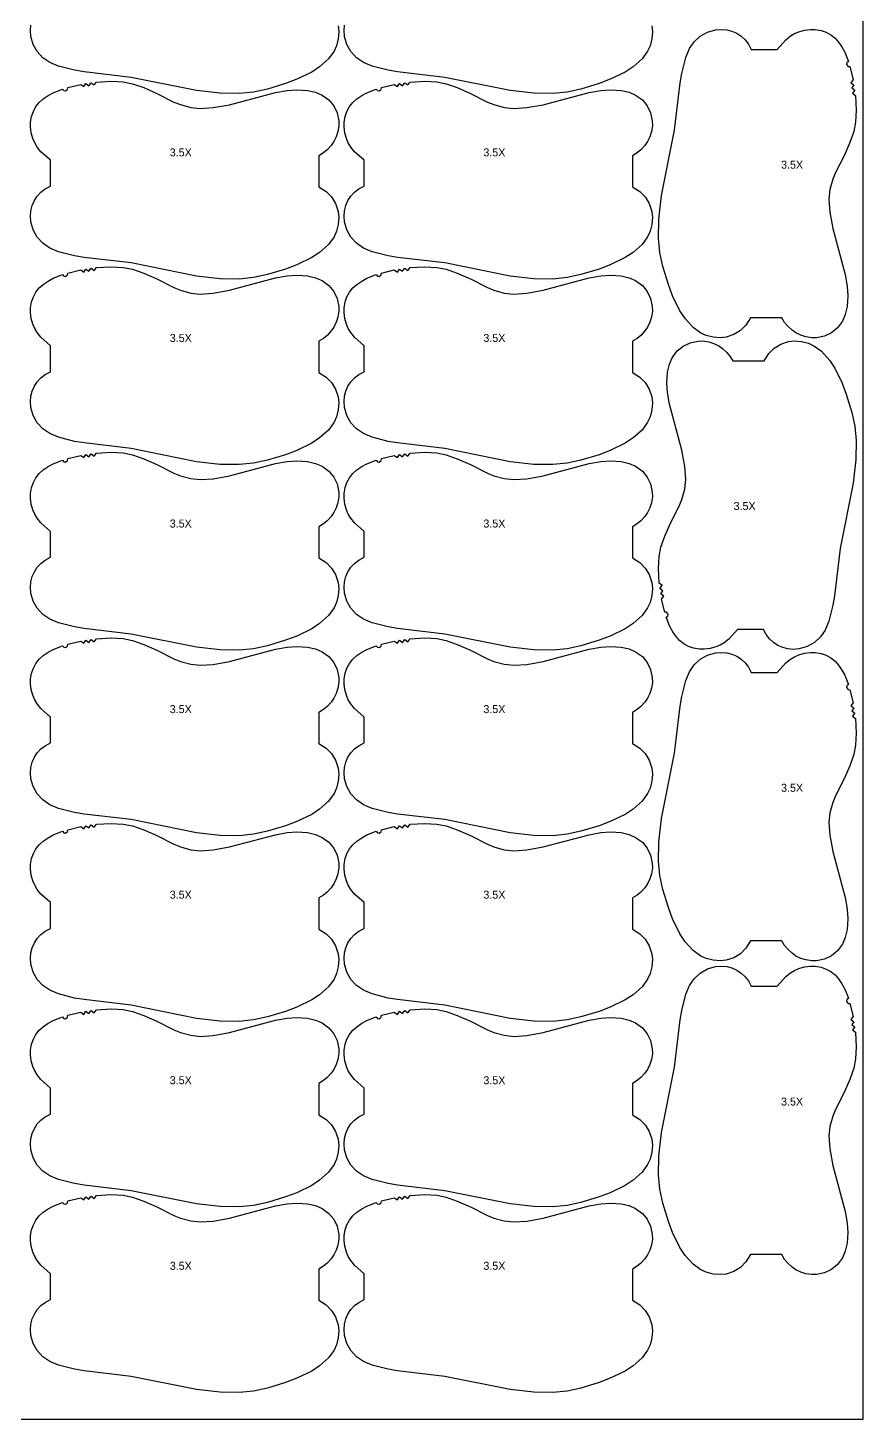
# Model space of a CAD drawing. Extents: x 0 to 1100, y -23 to 2000.
# Drawn here: x 473 to 1100, y 0 to 1043 of the extents above; entities that cross this region are included whole.
import ezdxf

# ---------------------------------------------------------------- set-up
doc = ezdxf.new("R2010")
doc.units = 0
for name, color, linetype in [('BORDER', 7, 'CONTINUOUS'), ('SIZE_3_5', 9, 'CONTINUOUS'), ('TEXT_LABELS', 7, 'CONTINUOUS')]:
    doc.layers.add(name, color=color, linetype=linetype)

msp = doc.modelspace()

# ---------------------------------------------------------------- linework, layer by layer
at = {"layer": 'BORDER', "color": 7, "linetype": 'CONTINUOUS'}
msp.add_lwpolyline([(0, 0), (1100, 0), (1100, 2000), (0, 2000)], close=True, dxfattribs=at)
at = {"layer": 'SIZE_3_5', "color": 9, "linetype": 'CONTINUOUS'}
for points in [[(706.2618, 1044.7299), (706.7089, 1040.2981), (706.2948, 1034.9681), (704.9319, 1029.7962), (703.1145, 1025.7247), (698.9628, 1019.9467), (692.3376, 1013.9861), (686.391, 1010.05), (675.1373, 1004.6352), (666.8032, 1001.4613), (653.1366, 997.3491), (642.6729, 995.0943), (632.0326, 993.98), (617.7646, 994.2185), (600.038, 996.2068), (551.0651, 1006.0862), (515.6261, 1010.2615), (508.5863, 1011.4305), (496.4897, 1014.5305), (489.9142, 1017.269), (484.7958, 1020.8296), (480.5687, 1025.4101), (477.4771, 1030.821), (475.7677, 1036.8106), (475.434, 1041.2559), (475.7784, 1045.2514)], [(941.4788, 1044.7299), (941.9259, 1040.2981), (941.5118, 1034.9681), (940.1489, 1029.7962), (938.3315, 1025.7247), (934.1798, 1019.9467), (927.5546, 1013.9861), (921.608, 1010.05), (910.3543, 1004.6352), (902.0202, 1001.4613), (888.3536, 997.3491), (877.8899, 995.0943), (867.2496, 993.98), (852.9816, 994.2185), (835.255, 996.2068), (786.2821, 1006.0862), (750.8431, 1010.2615), (743.8033, 1011.4305), (731.7067, 1014.5305), (725.1312, 1017.269), (720.0128, 1020.8296), (715.7857, 1025.4101), (712.6941, 1030.821), (710.9847, 1036.8106), (710.651, 1041.2559), (710.9954, 1045.2514)]]:
    msp.add_lwpolyline(points, dxfattribs=at)
for points in [[(1088.8998, 1017.9572), (1087.7933, 1017.0832), (1087.5385, 1015.6963), (1088.67, 1014.2348), (1090.0764, 1014.1342), (1092.4025, 1004.412), (1090.7956, 1002.0994), (1093.0953, 1000.4728), (1091.4179, 998.2065), (1093.6753, 996.515), (1091.9513, 994.2808), (1094.1752, 992.5464), (1094.8402, 981.4608), (1094.3312, 972.5589), (1092.8998, 965.5747), (1089.9443, 957.1585), (1085.6571, 947.3506), (1079.1739, 934.6343), (1077.1954, 929.6622), (1075.1058, 921.9155), (1074.3073, 914.8298), (1074.9514, 905.0486), (1077.1871, 892.7626), (1086.3837, 858.283), (1087.9321, 849.4991), (1088.4142, 842.3823), (1087.9178, 834.3722), (1086.5311, 828.2929), (1084.3971, 823.3931), (1080.7398, 818.3491), (1076.2969, 814.6451), (1071.0851, 812.1368), (1064.9811, 810.8947), (1061.4146, 810.8629), (1057.0016, 811.4926), (1053.1759, 812.6913), (1049.5834, 814.4735), (1046.6427, 816.4934), (1043.3682, 819.516), (1041.1126, 822.2797), (1038.9366, 825.8184), (1015.5864, 825.8184), (1012.0724, 820.3428), (1008.0188, 816.2237), (1003.0952, 813.1783), (997.1669, 811.2661), (992.7351, 810.819), (987.4051, 811.2331), (982.2332, 812.596), (978.1617, 814.4134), (972.3837, 818.5651), (966.4231, 825.1903), (962.487, 831.1369), (957.0722, 842.3906), (953.8983, 850.7247), (949.7861, 864.3913), (947.5313, 874.855), (946.417, 885.4953), (946.6555, 899.7633), (948.6438, 917.4899), (958.5232, 966.4628), (962.6985, 1001.9018), (963.8675, 1008.9416), (966.9675, 1021.0382), (969.706, 1027.6137), (973.2666, 1032.7321), (977.8471, 1036.9592), (983.258, 1040.0508), (989.2476, 1041.7602), (993.6929, 1042.0939), (997.6884, 1041.7495), (1001.5793, 1040.7756), (1005.2555, 1039.1751), (1008.6069, 1036.9729), (1011.5358, 1034.235), (1013.9734, 1031.0497), (1016.0838, 1027.0939), (1035.4676, 1027.0939), (1041.8895, 1034.3473), (1045.3844, 1037.1104), (1048.4579, 1038.9119), (1051.7389, 1040.3163), (1056.034, 1041.5157), (1060.4564, 1042.066), (1064.0228, 1042.0048), (1068.4117, 1041.2518), (1072.1948, 1039.9191), (1075.7181, 1037.9965), (1078.8756, 1035.5261), (1081.5782, 1032.5695), (1084.089, 1028.88), (1086.1705, 1024.9366), (1088.4402, 1019.3103)], [(499.5707, 997.3228), (500.4447, 996.2163), (501.8316, 995.9615), (503.2931, 997.093), (503.3937, 998.4994), (513.1159, 1000.8255), (515.4285, 999.2186), (517.0551, 1001.5183), (519.3214, 999.8409), (521.0129, 1002.0983), (523.2471, 1000.3743), (524.9815, 1002.5982), (536.0671, 1003.2632), (544.969, 1002.7542), (551.9532, 1001.3228), (560.3694, 998.3673), (570.1773, 994.0801), (582.8936, 987.5969), (587.8657, 985.6184), (595.6124, 983.5288), (602.6981, 982.7303), (612.4793, 983.3744), (624.7653, 985.6101), (659.2449, 994.8067), (668.0288, 996.3551), (675.1456, 996.8372), (683.1557, 996.3408), (689.235, 994.9541), (694.1348, 992.8201), (699.1788, 989.1628), (702.8828, 984.7199), (705.3911, 979.5081), (706.6332, 973.4041), (706.665, 969.8376), (706.0353, 965.4246), (704.8366, 961.5989), (703.0544, 958.0064), (701.0345, 955.0657), (698.0119, 951.7912), (695.2482, 949.5356), (691.7095, 947.3596), (691.7095, 924.0094), (697.1851, 920.4954), (701.3042, 916.4418), (704.3496, 911.5182), (706.2618, 905.5899), (706.7089, 901.1581), (706.2948, 895.8281), (704.9319, 890.6562), (703.1145, 886.5847), (698.9628, 880.8067), (692.3376, 874.8461), (686.391, 870.91), (675.1373, 865.4952), (666.8032, 862.3213), (653.1366, 858.2091), (642.6729, 855.9543), (632.0326, 854.84), (617.7646, 855.0785), (600.038, 857.0668), (551.0651, 866.9462), (515.6261, 871.1215), (508.5863, 872.2905), (496.4897, 875.3905), (489.9142, 878.129), (484.7958, 881.6896), (480.5687, 886.2701), (477.4771, 891.681), (475.7677, 897.6706), (475.434, 902.1159), (475.7784, 906.1114), (476.7523, 910.0023), (478.3528, 913.6785), (480.555, 917.0299), (483.2929, 919.9588), (486.4782, 922.3964), (490.434, 924.5068), (490.434, 943.8906), (483.1806, 950.3125), (480.4175, 953.8074), (478.616, 956.8809), (477.2116, 960.1619), (476.0122, 964.457), (475.4619, 968.8794), (475.5231, 972.4458), (476.2761, 976.8347), (477.6088, 980.6178), (479.5314, 984.1411), (482.0018, 987.2986), (484.9584, 990.0012), (488.6479, 992.512), (492.5913, 994.5935), (498.2176, 996.8632)], [(734.7877, 997.3228), (735.6617, 996.2163), (737.0486, 995.9615), (738.5101, 997.093), (738.6107, 998.4994), (748.3329, 1000.8255), (750.6455, 999.2186), (752.2721, 1001.5183), (754.5384, 999.8409), (756.2299, 1002.0983), (758.4641, 1000.3743), (760.1985, 1002.5982), (771.2841, 1003.2632), (780.186, 1002.7542), (787.1702, 1001.3228), (795.5864, 998.3673), (805.3943, 994.0801), (818.1106, 987.5969), (823.0827, 985.6184), (830.8294, 983.5288), (837.9151, 982.7303), (847.6963, 983.3744), (859.9823, 985.6101), (894.4619, 994.8067), (903.2458, 996.3551), (910.3626, 996.8372), (918.3727, 996.3408), (924.452, 994.9541), (929.3518, 992.8201), (934.3958, 989.1628), (938.0998, 984.7199), (940.6081, 979.5081), (941.8502, 973.4041), (941.882, 969.8376), (941.2523, 965.4246), (940.0536, 961.5989), (938.2714, 958.0064), (936.2515, 955.0657), (933.2289, 951.7912), (930.4652, 949.5356), (926.9265, 947.3596), (926.9265, 924.0094), (932.4021, 920.4954), (936.5212, 916.4418), (939.5666, 911.5182), (941.4788, 905.5899), (941.9259, 901.1581), (941.5118, 895.8281), (940.1489, 890.6562), (938.3315, 886.5847), (934.1798, 880.8067), (927.5546, 874.8461), (921.608, 870.91), (910.3543, 865.4952), (902.0202, 862.3213), (888.3536, 858.2091), (877.8899, 855.9543), (867.2496, 854.84), (852.9816, 855.0785), (835.255, 857.0668), (786.2821, 866.9462), (750.8431, 871.1215), (743.8033, 872.2905), (731.7067, 875.3905), (725.1312, 878.129), (720.0128, 881.6896), (715.7857, 886.2701), (712.6941, 891.681), (710.9847, 897.6706), (710.651, 902.1159), (710.9954, 906.1114), (711.9693, 910.0023), (713.5698, 913.6785), (715.772, 917.0299), (718.5099, 919.9588), (721.6952, 922.3964), (725.651, 924.5068), (725.651, 943.8906), (718.3976, 950.3125), (715.6345, 953.8074), (713.833, 956.8809), (712.4286, 960.1619), (711.2292, 964.457), (710.6789, 968.8794), (710.7401, 972.4458), (711.4931, 976.8347), (712.8258, 980.6178), (714.7484, 984.1411), (717.2188, 987.2986), (720.1754, 990.0012), (723.8649, 992.512), (727.8083, 994.5935), (733.4346, 996.8632)], [(499.5707, 858.1828), (500.4447, 857.0763), (501.8316, 856.8215), (503.2931, 857.953), (503.3937, 859.3594), (513.1159, 861.6855), (515.4285, 860.0786), (517.0551, 862.3783), (519.3214, 860.7009), (521.0129, 862.9583), (523.2471, 861.2343), (524.9815, 863.4582), (536.0671, 864.1232), (544.969, 863.6142), (551.9532, 862.1828), (560.3694, 859.2273), (570.1773, 854.9401), (582.8936, 848.4569), (587.8657, 846.4784), (595.6124, 844.3888), (602.6981, 843.5903), (612.4793, 844.2344), (624.7653, 846.4701), (659.2449, 855.6667), (668.0288, 857.2151), (675.1456, 857.6972), (683.1557, 857.2008), (689.235, 855.8141), (694.1348, 853.6801), (699.1788, 850.0228), (702.8828, 845.5799), (705.3911, 840.3681), (706.6332, 834.2641), (706.665, 830.6976), (706.0353, 826.2846), (704.8366, 822.4589), (703.0544, 818.8664), (701.0345, 815.9257), (698.0119, 812.6512), (695.2482, 810.3956), (691.7095, 808.2196), (691.7095, 784.8694), (697.1851, 781.3554), (701.3042, 777.3018), (704.3496, 772.3782), (706.2618, 766.4499), (706.7089, 762.0181), (706.2948, 756.6881), (704.9319, 751.5162), (703.1145, 747.4447), (698.9628, 741.6667), (692.3376, 735.7061), (686.391, 731.77), (675.1373, 726.3552), (666.8032, 723.1813), (653.1366, 719.0691), (642.6729, 716.8143), (632.0326, 715.7), (617.7646, 715.9385), (600.038, 717.9268), (551.0651, 727.8062), (515.6261, 731.9815), (508.5863, 733.1505), (496.4897, 736.2505), (489.9142, 738.989), (484.7958, 742.5496), (480.5687, 747.1301), (477.4771, 752.541), (475.7677, 758.5306), (475.434, 762.9759), (475.7784, 766.9714), (476.7523, 770.8623), (478.3528, 774.5385), (480.555, 777.8899), (483.2929, 780.8188), (486.4782, 783.2564), (490.434, 785.3668), (490.434, 804.7506), (483.1806, 811.1725), (480.4175, 814.6674), (478.616, 817.7409), (477.2116, 821.0219), (476.0122, 825.317), (475.4619, 829.7394), (475.5231, 833.3058), (476.2761, 837.6947), (477.6088, 841.4778), (479.5314, 845.0011), (482.0018, 848.1586), (484.9584, 850.8612), (488.6479, 853.372), (492.5913, 855.4535), (498.2176, 857.7232)], [(734.7877, 858.1828), (735.6617, 857.0763), (737.0486, 856.8215), (738.5101, 857.953), (738.6107, 859.3594), (748.3329, 861.6855), (750.6455, 860.0786), (752.2721, 862.3783), (754.5384, 860.7009), (756.2299, 862.9583), (758.4641, 861.2343), (760.1985, 863.4582), (771.2841, 864.1232), (780.186, 863.6142), (787.1702, 862.1828), (795.5864, 859.2273), (805.3943, 854.9401), (818.1106, 848.4569), (823.0827, 846.4784), (830.8294, 844.3888), (837.9151, 843.5903), (847.6963, 844.2344), (859.9823, 846.4701), (894.4619, 855.6667), (903.2458, 857.2151), (910.3626, 857.6972), (918.3727, 857.2008), (924.452, 855.8141), (929.3518, 853.6801), (934.3958, 850.0228), (938.0998, 845.5799), (940.6081, 840.3681), (941.8502, 834.2641), (941.882, 830.6976), (941.2523, 826.2846), (940.0536, 822.4589), (938.2714, 818.8664), (936.2515, 815.9257), (933.2289, 812.6512), (930.4652, 810.3956), (926.9265, 808.2196), (926.9265, 784.8694), (932.4021, 781.3554), (936.5212, 777.3018), (939.5666, 772.3782), (941.4788, 766.4499), (941.9259, 762.0181), (941.5118, 756.6881), (940.1489, 751.5162), (938.3315, 747.4447), (934.1798, 741.6667), (927.5546, 735.7061), (921.608, 731.77), (910.3543, 726.3552), (902.0202, 723.1813), (888.3536, 719.0691), (877.8899, 716.8143), (867.2496, 715.7), (852.9816, 715.9385), (835.255, 717.9268), (786.2821, 727.8062), (750.8431, 731.9815), (743.8033, 733.1505), (731.7067, 736.2505), (725.1312, 738.989), (720.0128, 742.5496), (715.7857, 747.1301), (712.6941, 752.541), (710.9847, 758.5306), (710.651, 762.9759), (710.9954, 766.9714), (711.9693, 770.8623), (713.5698, 774.5385), (715.772, 777.8899), (718.5099, 780.8188), (721.6952, 783.2564), (725.651, 785.3668), (725.651, 804.7506), (718.3976, 811.1725), (715.6345, 814.6674), (713.833, 817.7409), (712.4286, 821.0219), (711.2292, 825.317), (710.6789, 829.7394), (710.7401, 833.3058), (711.4931, 837.6947), (712.8258, 841.4778), (714.7484, 845.0011), (717.2188, 848.1586), (720.1754, 850.8612), (723.8649, 853.372), (727.8083, 855.4535), (733.4346, 857.7232)], [(952.3204, 601.3377), (953.4269, 602.2117), (953.6817, 603.5986), (952.5502, 605.0601), (951.1438, 605.1607), (948.8177, 614.8829), (950.4246, 617.1955), (948.1249, 618.8221), (949.8023, 621.0884), (947.5449, 622.7799), (949.2689, 625.0141), (947.045, 626.7485), (946.38, 637.8341), (946.889, 646.736), (948.3204, 653.7202), (951.2759, 662.1364), (955.5631, 671.9443), (962.0463, 684.6606), (964.0248, 689.6327), (966.1144, 697.3794), (966.9129, 704.4651), (966.2688, 714.2463), (964.0331, 726.5323), (954.8365, 761.0119), (953.2881, 769.7958), (952.806, 776.9126), (953.3024, 784.9227), (954.6891, 791.002), (956.8231, 795.9018), (960.4804, 800.9458), (964.9233, 804.6498), (970.1351, 807.1581), (976.2391, 808.4002), (979.8056, 808.432), (984.2186, 807.8023), (988.0443, 806.6036), (991.6368, 804.8214), (994.5775, 802.8015), (997.852, 799.7789), (1000.1076, 797.0152), (1002.2836, 793.4765), (1025.6338, 793.4765), (1029.1478, 798.9521), (1033.2014, 803.0712), (1038.125, 806.1166), (1044.0533, 808.0288), (1048.4851, 808.4759), (1053.8151, 808.0618), (1058.987, 806.6989), (1063.0585, 804.8815), (1068.8365, 800.7298), (1074.7971, 794.1046), (1078.7332, 788.158), (1084.148, 776.9043), (1087.3219, 768.5702), (1091.4341, 754.9036), (1093.6889, 744.4399), (1094.8032, 733.7996), (1094.5647, 719.5316), (1092.5764, 701.805), (1082.697, 652.8321), (1078.5217, 617.3931), (1077.3527, 610.3533), (1074.2527, 598.2567), (1071.5142, 591.6812), (1067.9536, 586.5628), (1063.3731, 582.3357), (1057.9622, 579.2441), (1051.9726, 577.5347), (1047.5273, 577.201), (1043.5318, 577.5454), (1039.6409, 578.5193), (1035.9647, 580.1198), (1032.6133, 582.322), (1029.6844, 585.0599), (1027.2468, 588.2452), (1025.1364, 592.201), (1005.7526, 592.201), (999.3307, 584.9476), (995.8358, 582.1845), (992.7623, 580.383), (989.4813, 578.9786), (985.1862, 577.7792), (980.7638, 577.2289), (977.1974, 577.2901), (972.8085, 578.0431), (969.0254, 579.3758), (965.5021, 581.2984), (962.3446, 583.7688), (959.642, 586.7254), (957.1312, 590.4149), (955.0497, 594.3583), (952.78, 599.9846)], [(499.5707, 719.0428), (500.4447, 717.9363), (501.8316, 717.6815), (503.2931, 718.813), (503.3937, 720.2194), (513.1159, 722.5455), (515.4285, 720.9386), (517.0551, 723.2383), (519.3214, 721.5609), (521.0129, 723.8183), (523.2471, 722.0943), (524.9815, 724.3182), (536.0671, 724.9832), (544.969, 724.4742), (551.9532, 723.0428), (560.3694, 720.0873), (570.1773, 715.8001), (582.8936, 709.3169), (587.8657, 707.3384), (595.6124, 705.2488), (602.6981, 704.4503), (612.4793, 705.0944), (624.7653, 707.3301), (659.2449, 716.5267), (668.0288, 718.0751), (675.1456, 718.5572), (683.1557, 718.0608), (689.235, 716.6741), (694.1348, 714.5401), (699.1788, 710.8828), (702.8828, 706.4399), (705.3911, 701.2281), (706.6332, 695.1241), (706.665, 691.5576), (706.0353, 687.1446), (704.8366, 683.3189), (703.0544, 679.7264), (701.0345, 676.7857), (698.0119, 673.5112), (695.2482, 671.2556), (691.7095, 669.0796), (691.7095, 645.7294), (697.1851, 642.2154), (701.3042, 638.1618), (704.3496, 633.2382), (706.2618, 627.3099), (706.7089, 622.8781), (706.2948, 617.5481), (704.9319, 612.3762), (703.1145, 608.3047), (698.9628, 602.5267), (692.3376, 596.5661), (686.391, 592.63), (675.1373, 587.2152), (666.8032, 584.0413), (653.1366, 579.9291), (642.6729, 577.6743), (632.0326, 576.56), (617.7646, 576.7985), (600.038, 578.7868), (551.0651, 588.6662), (515.6261, 592.8415), (508.5863, 594.0105), (496.4897, 597.1105), (489.9142, 599.849), (484.7958, 603.4096), (480.5687, 607.9901), (477.4771, 613.401), (475.7677, 619.3906), (475.434, 623.8359), (475.7784, 627.8314), (476.7523, 631.7223), (478.3528, 635.3985), (480.555, 638.7499), (483.2929, 641.6788), (486.4782, 644.1164), (490.434, 646.2268), (490.434, 665.6106), (483.1806, 672.0325), (480.4175, 675.5274), (478.616, 678.6009), (477.2116, 681.8819), (476.0122, 686.177), (475.4619, 690.5994), (475.5231, 694.1658), (476.2761, 698.5547), (477.6088, 702.3378), (479.5314, 705.8611), (482.0018, 709.0186), (484.9584, 711.7212), (488.6479, 714.232), (492.5913, 716.3135), (498.2176, 718.5832)], [(734.7877, 719.0428), (735.6617, 717.9363), (737.0486, 717.6815), (738.5101, 718.813), (738.6107, 720.2194), (748.3329, 722.5455), (750.6455, 720.9386), (752.2721, 723.2383), (754.5384, 721.5609), (756.2299, 723.8183), (758.4641, 722.0943), (760.1985, 724.3182), (771.2841, 724.9832), (780.186, 724.4742), (787.1702, 723.0428), (795.5864, 720.0873), (805.3943, 715.8001), (818.1106, 709.3169), (823.0827, 707.3384), (830.8294, 705.2488), (837.9151, 704.4503), (847.6963, 705.0944), (859.9823, 707.3301), (894.4619, 716.5267), (903.2458, 718.0751), (910.3626, 718.5572), (918.3727, 718.0608), (924.452, 716.6741), (929.3518, 714.5401), (934.3958, 710.8828), (938.0998, 706.4399), (940.6081, 701.2281), (941.8502, 695.1241), (941.882, 691.5576), (941.2523, 687.1446), (940.0536, 683.3189), (938.2714, 679.7264), (936.2515, 676.7857), (933.2289, 673.5112), (930.4652, 671.2556), (926.9265, 669.0796), (926.9265, 645.7294), (932.4021, 642.2154), (936.5212, 638.1618), (939.5666, 633.2382), (941.4788, 627.3099), (941.9259, 622.8781), (941.5118, 617.5481), (940.1489, 612.3762), (938.3315, 608.3047), (934.1798, 602.5267), (927.5546, 596.5661), (921.608, 592.63), (910.3543, 587.2152), (902.0202, 584.0413), (888.3536, 579.9291), (877.8899, 577.6743), (867.2496, 576.56), (852.9816, 576.7985), (835.255, 578.7868), (786.2821, 588.6662), (750.8431, 592.8415), (743.8033, 594.0105), (731.7067, 597.1105), (725.1312, 599.849), (720.0128, 603.4096), (715.7857, 607.9901), (712.6941, 613.401), (710.9847, 619.3906), (710.651, 623.8359), (710.9954, 627.8314), (711.9693, 631.7223), (713.5698, 635.3985), (715.772, 638.7499), (718.5099, 641.6788), (721.6952, 644.1164), (725.651, 646.2268), (725.651, 665.6106), (718.3976, 672.0325), (715.6345, 675.5274), (713.833, 678.6009), (712.4286, 681.8819), (711.2292, 686.177), (710.6789, 690.5994), (710.7401, 694.1658), (711.4931, 698.5547), (712.8258, 702.3378), (714.7484, 705.8611), (717.2188, 709.0186), (720.1754, 711.7212), (723.8649, 714.232), (727.8083, 716.3135), (733.4346, 718.5832)], [(499.5707, 579.9028), (500.4447, 578.7963), (501.8316, 578.5415), (503.2931, 579.673), (503.3937, 581.0794), (513.1159, 583.4055), (515.4285, 581.7986), (517.0551, 584.0983), (519.3214, 582.4209), (521.0129, 584.6783), (523.2471, 582.9543), (524.9815, 585.1782), (536.0671, 585.8432), (544.969, 585.3342), (551.9532, 583.9028), (560.3694, 580.9473), (570.1773, 576.6601), (582.8936, 570.1769), (587.8657, 568.1984), (595.6124, 566.1088), (602.6981, 565.3103), (612.4793, 565.9544), (624.7653, 568.1901), (659.2449, 577.3867), (668.0288, 578.9351), (675.1456, 579.4172), (683.1557, 578.9208), (689.235, 577.5341), (694.1348, 575.4001), (699.1788, 571.7428), (702.8828, 567.2999), (705.3911, 562.0881), (706.6332, 555.9841), (706.665, 552.4176), (706.0353, 548.0046), (704.8366, 544.1789), (703.0544, 540.5864), (701.0345, 537.6457), (698.0119, 534.3712), (695.2482, 532.1156), (691.7095, 529.9396), (691.7095, 506.5894), (697.1851, 503.0754), (701.3042, 499.0218), (704.3496, 494.0982), (706.2618, 488.1699), (706.7089, 483.7381), (706.2948, 478.4081), (704.9319, 473.2362), (703.1145, 469.1647), (698.9628, 463.3867), (692.3376, 457.4261), (686.391, 453.49), (675.1373, 448.0752), (666.8032, 444.9013), (653.1366, 440.7891), (642.6729, 438.5343), (632.0326, 437.42), (617.7646, 437.6585), (600.038, 439.6468), (551.0651, 449.5262), (515.6261, 453.7015), (508.5863, 454.8705), (496.4897, 457.9705), (489.9142, 460.709), (484.7958, 464.2696), (480.5687, 468.8501), (477.4771, 474.261), (475.7677, 480.2506), (475.434, 484.6959), (475.7784, 488.6914), (476.7523, 492.5823), (478.3528, 496.2585), (480.555, 499.6099), (483.2929, 502.5388), (486.4782, 504.9764), (490.434, 507.0868), (490.434, 526.4706), (483.1806, 532.8925), (480.4175, 536.3874), (478.616, 539.4609), (477.2116, 542.7419), (476.0122, 547.037), (475.4619, 551.4594), (475.5231, 555.0258), (476.2761, 559.4147), (477.6088, 563.1978), (479.5314, 566.7211), (482.0018, 569.8786), (484.9584, 572.5812), (488.6479, 575.092), (492.5913, 577.1735), (498.2176, 579.4432)], [(734.7877, 579.9028), (735.6617, 578.7963), (737.0486, 578.5415), (738.5101, 579.673), (738.6107, 581.0794), (748.3329, 583.4055), (750.6455, 581.7986), (752.2721, 584.0983), (754.5384, 582.4209), (756.2299, 584.6783), (758.4641, 582.9543), (760.1985, 585.1782), (771.2841, 585.8432), (780.186, 585.3342), (787.1702, 583.9028), (795.5864, 580.9473), (805.3943, 576.6601), (818.1106, 570.1769), (823.0827, 568.1984), (830.8294, 566.1088), (837.9151, 565.3103), (847.6963, 565.9544), (859.9823, 568.1901), (894.4619, 577.3867), (903.2458, 578.9351), (910.3626, 579.4172), (918.3727, 578.9208), (924.452, 577.5341), (929.3518, 575.4001), (934.3958, 571.7428), (938.0998, 567.2999), (940.6081, 562.0881), (941.8502, 555.9841), (941.882, 552.4176), (941.2523, 548.0046), (940.0536, 544.1789), (938.2714, 540.5864), (936.2515, 537.6457), (933.2289, 534.3712), (930.4652, 532.1156), (926.9265, 529.9396), (926.9265, 506.5894), (932.4021, 503.0754), (936.5212, 499.0218), (939.5666, 494.0982), (941.4788, 488.1699), (941.9259, 483.7381), (941.5118, 478.4081), (940.1489, 473.2362), (938.3315, 469.1647), (934.1798, 463.3867), (927.5546, 457.4261), (921.608, 453.49), (910.3543, 448.0752), (902.0202, 444.9013), (888.3536, 440.7891), (877.8899, 438.5343), (867.2496, 437.42), (852.9816, 437.6585), (835.255, 439.6468), (786.2821, 449.5262), (750.8431, 453.7015), (743.8033, 454.8705), (731.7067, 457.9705), (725.1312, 460.709), (720.0128, 464.2696), (715.7857, 468.8501), (712.6941, 474.261), (710.9847, 480.2506), (710.651, 484.6959), (710.9954, 488.6914), (711.9693, 492.5823), (713.5698, 496.2585), (715.772, 499.6099), (718.5099, 502.5388), (721.6952, 504.9764), (725.651, 507.0868), (725.651, 526.4706), (718.3976, 532.8925), (715.6345, 536.3874), (713.833, 539.4609), (712.4286, 542.7419), (711.2292, 547.037), (710.6789, 551.4594), (710.7401, 555.0258), (711.4931, 559.4147), (712.8258, 563.1978), (714.7484, 566.7211), (717.2188, 569.8786), (720.1754, 572.5812), (723.8649, 575.092), (727.8083, 577.1735), (733.4346, 579.4432)], [(1088.8998, 550.7692), (1087.7933, 549.8952), (1087.5385, 548.5083), (1088.67, 547.0468), (1090.0764, 546.9462), (1092.4025, 537.224), (1090.7956, 534.9114), (1093.0953, 533.2848), (1091.4179, 531.0185), (1093.6753, 529.327), (1091.9513, 527.0928), (1094.1752, 525.3584), (1094.8402, 514.2728), (1094.3312, 505.3709), (1092.8998, 498.3867), (1089.9443, 489.9705), (1085.6571, 480.1626), (1079.1739, 467.4463), (1077.1954, 462.4742), (1075.1058, 454.7275), (1074.3073, 447.6418), (1074.9514, 437.8606), (1077.1871, 425.5746), (1086.3837, 391.095), (1087.9321, 382.3111), (1088.4142, 375.1943), (1087.9178, 367.1842), (1086.5311, 361.1049), (1084.3971, 356.2051), (1080.7398, 351.1611), (1076.2969, 347.4571), (1071.0851, 344.9488), (1064.9811, 343.7067), (1061.4146, 343.6749), (1057.0016, 344.3046), (1053.1759, 345.5033), (1049.5834, 347.2855), (1046.6427, 349.3054), (1043.3682, 352.328), (1041.1126, 355.0917), (1038.9366, 358.6304), (1015.5864, 358.6304), (1012.0724, 353.1548), (1008.0188, 349.0357), (1003.0952, 345.9903), (997.1669, 344.0781), (992.7351, 343.631), (987.4051, 344.0451), (982.2332, 345.408), (978.1617, 347.2254), (972.3837, 351.3771), (966.4231, 358.0023), (962.487, 363.9489), (957.0722, 375.2026), (953.8983, 383.5367), (949.7861, 397.2033), (947.5313, 407.667), (946.417, 418.3073), (946.6555, 432.5753), (948.6438, 450.3019), (958.5232, 499.2748), (962.6985, 534.7138), (963.8675, 541.7536), (966.9675, 553.8502), (969.706, 560.4257), (973.2666, 565.5441), (977.8471, 569.7712), (983.258, 572.8628), (989.2476, 574.5722), (993.6929, 574.9059), (997.6884, 574.5615), (1001.5793, 573.5876), (1005.2555, 571.9871), (1008.6069, 569.7849), (1011.5358, 567.047), (1013.9734, 563.8617), (1016.0838, 559.9059), (1035.4676, 559.9059), (1041.8895, 567.1593), (1045.3844, 569.9224), (1048.4579, 571.7239), (1051.7389, 573.1283), (1056.034, 574.3277), (1060.4564, 574.878), (1064.0228, 574.8168), (1068.4117, 574.0638), (1072.1948, 572.7311), (1075.7181, 570.8085), (1078.8756, 568.3381), (1081.5782, 565.3815), (1084.089, 561.692), (1086.1705, 557.7486), (1088.4402, 552.1223)], [(499.5707, 440.7628), (500.4447, 439.6563), (501.8316, 439.4015), (503.2931, 440.533), (503.3937, 441.9394), (513.1159, 444.2655), (515.4285, 442.6586), (517.0551, 444.9583), (519.3214, 443.2809), (521.0129, 445.5383), (523.2471, 443.8143), (524.9815, 446.0382), (536.0671, 446.7032), (544.969, 446.1942), (551.9532, 444.7628), (560.3694, 441.8073), (570.1773, 437.5201), (582.8936, 431.0369), (587.8657, 429.0584), (595.6124, 426.9688), (602.6981, 426.1703), (612.4793, 426.8144), (624.7653, 429.0501), (659.2449, 438.2467), (668.0288, 439.7951), (675.1456, 440.2772), (683.1557, 439.7808), (689.235, 438.3941), (694.1348, 436.2601), (699.1788, 432.6028), (702.8828, 428.1599), (705.3911, 422.9481), (706.6332, 416.8441), (706.665, 413.2776), (706.0353, 408.8646), (704.8366, 405.0389), (703.0544, 401.4464), (701.0345, 398.5057), (698.0119, 395.2312), (695.2482, 392.9756), (691.7095, 390.7996), (691.7095, 367.4494), (697.1851, 363.9354), (701.3042, 359.8818), (704.3496, 354.9582), (706.2618, 349.0299), (706.7089, 344.5981), (706.2948, 339.2681), (704.9319, 334.0962), (703.1145, 330.0247), (698.9628, 324.2467), (692.3376, 318.2861), (686.391, 314.35), (675.1373, 308.9352), (666.8032, 305.7613), (653.1366, 301.6491), (642.6729, 299.3943), (632.0326, 298.28), (617.7646, 298.5185), (600.038, 300.5068), (551.0651, 310.3862), (515.6261, 314.5615), (508.5863, 315.7305), (496.4897, 318.8305), (489.9142, 321.569), (484.7958, 325.1296), (480.5687, 329.7101), (477.4771, 335.121), (475.7677, 341.1106), (475.434, 345.5559), (475.7784, 349.5514), (476.7523, 353.4423), (478.3528, 357.1185), (480.555, 360.4699), (483.2929, 363.3988), (486.4782, 365.8364), (490.434, 367.9468), (490.434, 387.3306), (483.1806, 393.7525), (480.4175, 397.2474), (478.616, 400.3209), (477.2116, 403.6019), (476.0122, 407.897), (475.4619, 412.3194), (475.5231, 415.8858), (476.2761, 420.2747), (477.6088, 424.0578), (479.5314, 427.5811), (482.0018, 430.7386), (484.9584, 433.4412), (488.6479, 435.952), (492.5913, 438.0335), (498.2176, 440.3032)], [(734.7877, 440.7628), (735.6617, 439.6563), (737.0486, 439.4015), (738.5101, 440.533), (738.6107, 441.9394), (748.3329, 444.2655), (750.6455, 442.6586), (752.2721, 444.9583), (754.5384, 443.2809), (756.2299, 445.5383), (758.4641, 443.8143), (760.1985, 446.0382), (771.2841, 446.7032), (780.186, 446.1942), (787.1702, 444.7628), (795.5864, 441.8073), (805.3943, 437.5201), (818.1106, 431.0369), (823.0827, 429.0584), (830.8294, 426.9688), (837.9151, 426.1703), (847.6963, 426.8144), (859.9823, 429.0501), (894.4619, 438.2467), (903.2458, 439.7951), (910.3626, 440.2772), (918.3727, 439.7808), (924.452, 438.3941), (929.3518, 436.2601), (934.3958, 432.6028), (938.0998, 428.1599), (940.6081, 422.9481), (941.8502, 416.8441), (941.882, 413.2776), (941.2523, 408.8646), (940.0536, 405.0389), (938.2714, 401.4464), (936.2515, 398.5057), (933.2289, 395.2312), (930.4652, 392.9756), (926.9265, 390.7996), (926.9265, 367.4494), (932.4021, 363.9354), (936.5212, 359.8818), (939.5666, 354.9582), (941.4788, 349.0299), (941.9259, 344.5981), (941.5118, 339.2681), (940.1489, 334.0962), (938.3315, 330.0247), (934.1798, 324.2467), (927.5546, 318.2861), (921.608, 314.35), (910.3543, 308.9352), (902.0202, 305.7613), (888.3536, 301.6491), (877.8899, 299.3943), (867.2496, 298.28), (852.9816, 298.5185), (835.255, 300.5068), (786.2821, 310.3862), (750.8431, 314.5615), (743.8033, 315.7305), (731.7067, 318.8305), (725.1312, 321.569), (720.0128, 325.1296), (715.7857, 329.7101), (712.6941, 335.121), (710.9847, 341.1106), (710.651, 345.5559), (710.9954, 349.5514), (711.9693, 353.4423), (713.5698, 357.1185), (715.772, 360.4699), (718.5099, 363.3988), (721.6952, 365.8364), (725.651, 367.9468), (725.651, 387.3306), (718.3976, 393.7525), (715.6345, 397.2474), (713.833, 400.3209), (712.4286, 403.6019), (711.2292, 407.897), (710.6789, 412.3194), (710.7401, 415.8858), (711.4931, 420.2747), (712.8258, 424.0578), (714.7484, 427.5811), (717.2188, 430.7386), (720.1754, 433.4412), (723.8649, 435.952), (727.8083, 438.0335), (733.4346, 440.3032)], [(1088.8978, 315.5112), (1087.7913, 314.6372), (1087.5365, 313.2503), (1088.668, 311.7888), (1090.0744, 311.6882), (1092.4005, 301.966), (1090.7936, 299.6534), (1093.0933, 298.0268), (1091.4159, 295.7605), (1093.6733, 294.069), (1091.9493, 291.8348), (1094.1732, 290.1004), (1094.8382, 279.0148), (1094.3292, 270.1129), (1092.8978, 263.1287), (1089.9423, 254.7125), (1085.6551, 244.9046), (1079.1719, 232.1883), (1077.1934, 227.2162), (1075.1038, 219.4695), (1074.3053, 212.3838), (1074.9494, 202.6026), (1077.1851, 190.3166), (1086.3817, 155.837), (1087.9301, 147.0531), (1088.4122, 139.9363), (1087.9158, 131.9262), (1086.5291, 125.8469), (1084.3951, 120.9471), (1080.7378, 115.9031), (1076.2949, 112.1991), (1071.0831, 109.6908), (1064.9791, 108.4487), (1061.4126, 108.4169), (1056.9996, 109.0466), (1053.1739, 110.2453), (1049.5814, 112.0275), (1046.6407, 114.0474), (1043.3662, 117.07), (1041.1106, 119.8337), (1038.9346, 123.3724), (1015.5844, 123.3724), (1012.0704, 117.8968), (1008.0168, 113.7777), (1003.0932, 110.7323), (997.1649, 108.8201), (992.7331, 108.373), (987.4031, 108.7871), (982.2312, 110.15), (978.1597, 111.9674), (972.3817, 116.1191), (966.4211, 122.7443), (962.485, 128.6909), (957.0702, 139.9446), (953.8963, 148.2787), (949.7841, 161.9453), (947.5293, 172.409), (946.415, 183.0493), (946.6535, 197.3173), (948.6418, 215.0439), (958.5212, 264.0168), (962.6965, 299.4558), (963.8655, 306.4956), (966.9655, 318.5922), (969.704, 325.1677), (973.2646, 330.2861), (977.8451, 334.5132), (983.256, 337.6048), (989.2456, 339.3142), (993.6909, 339.6479), (997.6864, 339.3035), (1001.5773, 338.3296), (1005.2535, 336.7291), (1008.6049, 334.5269), (1011.5338, 331.789), (1013.9714, 328.6037), (1016.0818, 324.6479), (1035.4656, 324.6479), (1041.8875, 331.9013), (1045.3824, 334.6644), (1048.4559, 336.4659), (1051.7369, 337.8703), (1056.032, 339.0697), (1060.4544, 339.62), (1064.0208, 339.5588), (1068.4097, 338.8058), (1072.1928, 337.4731), (1075.7161, 335.5505), (1078.8736, 333.0801), (1081.5762, 330.1235), (1084.087, 326.434), (1086.1685, 322.4906), (1088.4382, 316.8643)], [(499.5707, 301.6228), (500.4447, 300.5163), (501.8316, 300.2615), (503.2931, 301.393), (503.3937, 302.7994), (513.1159, 305.1255), (515.4285, 303.5186), (517.0551, 305.8183), (519.3214, 304.1409), (521.0129, 306.3983), (523.2471, 304.6743), (524.9815, 306.8982), (536.0671, 307.5632), (544.969, 307.0542), (551.9532, 305.6228), (560.3694, 302.6673), (570.1773, 298.3801), (582.8936, 291.8969), (587.8657, 289.9184), (595.6124, 287.8288), (602.6981, 287.0303), (612.4793, 287.6744), (624.7653, 289.9101), (659.2449, 299.1067), (668.0288, 300.6551), (675.1456, 301.1372), (683.1557, 300.6408), (689.235, 299.2541), (694.1348, 297.1201), (699.1788, 293.4628), (702.8828, 289.0199), (705.3911, 283.8081), (706.6332, 277.7041), (706.665, 274.1376), (706.0353, 269.7246), (704.8366, 265.8989), (703.0544, 262.3064), (701.0345, 259.3657), (698.0119, 256.0912), (695.2482, 253.8356), (691.7095, 251.6596), (691.7095, 228.3094), (697.1851, 224.7954), (701.3042, 220.7418), (704.3496, 215.8182), (706.2618, 209.8899), (706.7089, 205.4581), (706.2948, 200.1281), (704.9319, 194.9562), (703.1145, 190.8847), (698.9628, 185.1067), (692.3376, 179.1461), (686.391, 175.21), (675.1373, 169.7952), (666.8032, 166.6213), (653.1366, 162.5091), (642.6729, 160.2543), (632.0326, 159.14), (617.7646, 159.3785), (600.038, 161.3668), (551.0651, 171.2462), (515.6261, 175.4215), (508.5863, 176.5905), (496.4897, 179.6905), (489.9142, 182.429), (484.7958, 185.9896), (480.5687, 190.5701), (477.4771, 195.981), (475.7677, 201.9706), (475.434, 206.4159), (475.7784, 210.4114), (476.7523, 214.3023), (478.3528, 217.9785), (480.555, 221.3299), (483.2929, 224.2588), (486.4782, 226.6964), (490.434, 228.8068), (490.434, 248.1906), (483.1806, 254.6125), (480.4175, 258.1074), (478.616, 261.1809), (477.2116, 264.4619), (476.0122, 268.757), (475.4619, 273.1794), (475.5231, 276.7458), (476.2761, 281.1347), (477.6088, 284.9178), (479.5314, 288.4411), (482.0018, 291.5986), (484.9584, 294.3012), (488.6479, 296.812), (492.5913, 298.8935), (498.2176, 301.1632)], [(734.7877, 301.6228), (735.6617, 300.5163), (737.0486, 300.2615), (738.5101, 301.393), (738.6107, 302.7994), (748.3329, 305.1255), (750.6455, 303.5186), (752.2721, 305.8183), (754.5384, 304.1409), (756.2299, 306.3983), (758.4641, 304.6743), (760.1985, 306.8982), (771.2841, 307.5632), (780.186, 307.0542), (787.1702, 305.6228), (795.5864, 302.6673), (805.3943, 298.3801), (818.1106, 291.8969), (823.0827, 289.9184), (830.8294, 287.8288), (837.9151, 287.0303), (847.6963, 287.6744), (859.9823, 289.9101), (894.4619, 299.1067), (903.2458, 300.6551), (910.3626, 301.1372), (918.3727, 300.6408), (924.452, 299.2541), (929.3518, 297.1201), (934.3958, 293.4628), (938.0998, 289.0199), (940.6081, 283.8081), (941.8502, 277.7041), (941.882, 274.1376), (941.2523, 269.7246), (940.0536, 265.8989), (938.2714, 262.3064), (936.2515, 259.3657), (933.2289, 256.0912), (930.4652, 253.8356), (926.9265, 251.6596), (926.9265, 228.3094), (932.4021, 224.7954), (936.5212, 220.7418), (939.5666, 215.8182), (941.4788, 209.8899), (941.9259, 205.4581), (941.5118, 200.1281), (940.1489, 194.9562), (938.3315, 190.8847), (934.1798, 185.1067), (927.5546, 179.1461), (921.608, 175.21), (910.3543, 169.7952), (902.0202, 166.6213), (888.3536, 162.5091), (877.8899, 160.2543), (867.2496, 159.14), (852.9816, 159.3785), (835.255, 161.3668), (786.2821, 171.2462), (750.8431, 175.4215), (743.8033, 176.5905), (731.7067, 179.6905), (725.1312, 182.429), (720.0128, 185.9896), (715.7857, 190.5701), (712.6941, 195.981), (710.9847, 201.9706), (710.651, 206.4159), (710.9954, 210.4114), (711.9693, 214.3023), (713.5698, 217.9785), (715.772, 221.3299), (718.5099, 224.2588), (721.6952, 226.6964), (725.651, 228.8068), (725.651, 248.1906), (718.3976, 254.6125), (715.6345, 258.1074), (713.833, 261.1809), (712.4286, 264.4619), (711.2292, 268.757), (710.6789, 273.1794), (710.7401, 276.7458), (711.4931, 281.1347), (712.8258, 284.9178), (714.7484, 288.4411), (717.2188, 291.5986), (720.1754, 294.3012), (723.8649, 296.812), (727.8083, 298.8935), (733.4346, 301.1632)], [(499.5707, 162.4828), (500.4447, 161.3763), (501.8316, 161.1215), (503.2931, 162.253), (503.3937, 163.6594), (513.1159, 165.9855), (515.4285, 164.3786), (517.0551, 166.6783), (519.3214, 165.0009), (521.0129, 167.2583), (523.2471, 165.5343), (524.9815, 167.7582), (536.0671, 168.4232), (544.969, 167.9142), (551.9532, 166.4828), (560.3694, 163.5273), (570.1773, 159.2401), (582.8936, 152.7569), (587.8657, 150.7784), (595.6124, 148.6888), (602.6981, 147.8903), (612.4793, 148.5344), (624.7653, 150.7701), (659.2449, 159.9667), (668.0288, 161.5151), (675.1456, 161.9972), (683.1557, 161.5008), (689.235, 160.1141), (694.1348, 157.9801), (699.1788, 154.3228), (702.8828, 149.8799), (705.3911, 144.6681), (706.6332, 138.5641), (706.665, 134.9976), (706.0353, 130.5846), (704.8366, 126.7589), (703.0544, 123.1664), (701.0345, 120.2257), (698.0119, 116.9512), (695.2482, 114.6956), (691.7095, 112.5196), (691.7095, 89.1694), (697.1851, 85.6554), (701.3042, 81.6018), (704.3496, 76.6782), (706.2618, 70.7499), (706.7089, 66.3181), (706.2948, 60.9881), (704.9319, 55.8162), (703.1145, 51.7447), (698.9628, 45.9667), (692.3376, 40.0061), (686.391, 36.07), (675.1373, 30.6552), (666.8032, 27.4813), (653.1366, 23.3691), (642.6729, 21.1143), (632.0326, 20), (617.7646, 20.2385), (600.038, 22.2268), (551.0651, 32.1062), (515.6261, 36.2815), (508.5863, 37.4505), (496.4897, 40.5505), (489.9142, 43.289), (484.7958, 46.8496), (480.5687, 51.4301), (477.4771, 56.841), (475.7677, 62.8306), (475.434, 67.2759), (475.7784, 71.2714), (476.7523, 75.1623), (478.3528, 78.8385), (480.555, 82.1899), (483.2929, 85.1188), (486.4782, 87.5564), (490.434, 89.6668), (490.434, 109.0506), (483.1806, 115.4725), (480.4175, 118.9674), (478.616, 122.0409), (477.2116, 125.3219), (476.0122, 129.617), (475.4619, 134.0394), (475.5231, 137.6058), (476.2761, 141.9947), (477.6088, 145.7778), (479.5314, 149.3011), (482.0018, 152.4586), (484.9584, 155.1612), (488.6479, 157.672), (492.5913, 159.7535), (498.2176, 162.0232)], [(734.7877, 162.4828), (735.6617, 161.3763), (737.0486, 161.1215), (738.5101, 162.253), (738.6107, 163.6594), (748.3329, 165.9855), (750.6455, 164.3786), (752.2721, 166.6783), (754.5384, 165.0009), (756.2299, 167.2583), (758.4641, 165.5343), (760.1985, 167.7582), (771.2841, 168.4232), (780.186, 167.9142), (787.1702, 166.4828), (795.5864, 163.5273), (805.3943, 159.2401), (818.1106, 152.7569), (823.0827, 150.7784), (830.8294, 148.6888), (837.9151, 147.8903), (847.6963, 148.5344), (859.9823, 150.7701), (894.4619, 159.9667), (903.2458, 161.5151), (910.3626, 161.9972), (918.3727, 161.5008), (924.452, 160.1141), (929.3518, 157.9801), (934.3958, 154.3228), (938.0998, 149.8799), (940.6081, 144.6681), (941.8502, 138.5641), (941.882, 134.9976), (941.2523, 130.5846), (940.0536, 126.7589), (938.2714, 123.1664), (936.2515, 120.2257), (933.2289, 116.9512), (930.4652, 114.6956), (926.9265, 112.5196), (926.9265, 89.1694), (932.4021, 85.6554), (936.5212, 81.6018), (939.5666, 76.6782), (941.4788, 70.7499), (941.9259, 66.3181), (941.5118, 60.9881), (940.1489, 55.8162), (938.3315, 51.7447), (934.1798, 45.9667), (927.5546, 40.0061), (921.608, 36.07), (910.3543, 30.6552), (902.0202, 27.4813), (888.3536, 23.3691), (877.8899, 21.1143), (867.2496, 20), (852.9816, 20.2385), (835.255, 22.2268), (786.2821, 32.1062), (750.8431, 36.2815), (743.8033, 37.4505), (731.7067, 40.5505), (725.1312, 43.289), (720.0128, 46.8496), (715.7857, 51.4301), (712.6941, 56.841), (710.9847, 62.8306), (710.651, 67.2759), (710.9954, 71.2714), (711.9693, 75.1623), (713.5698, 78.8385), (715.772, 82.1899), (718.5099, 85.1188), (721.6952, 87.5564), (725.651, 89.6668), (725.651, 109.0506), (718.3976, 115.4725), (715.6345, 118.9674), (713.833, 122.0409), (712.4286, 125.3219), (711.2292, 129.617), (710.6789, 134.0394), (710.7401, 137.6058), (711.4931, 141.9947), (712.8258, 145.7778), (714.7484, 149.3011), (717.2188, 152.4586), (720.1754, 155.1612), (723.8649, 157.672), (727.8083, 159.7535), (733.4346, 162.0232)]]:
    msp.add_lwpolyline(points, close=True, dxfattribs=at)

# ---------------------------------------------------------------- texts
at = {"layer": 'TEXT_LABELS', "color": 7}
for p in [(579.9287, 946.837), (815.1457, 946.837), (1038.414, 937.5992), (579.9287, 807.697), (815.1457, 807.697), (1002.8062, 681.6957), (579.9287, 668.557), (815.1457, 668.557), (579.9287, 529.417), (815.1457, 529.417), (1038.414, 470.4112), (579.9287, 390.277), (815.1457, 390.277), (579.9287, 251.137), (815.1457, 251.137), (1038.412, 235.1532), (579.9287, 111.997), (815.1457, 111.997)]:
    msp.add_text('3.5X', height=6, dxfattribs=at).set_placement(p)

doc.saveas('drawing.dxf')
